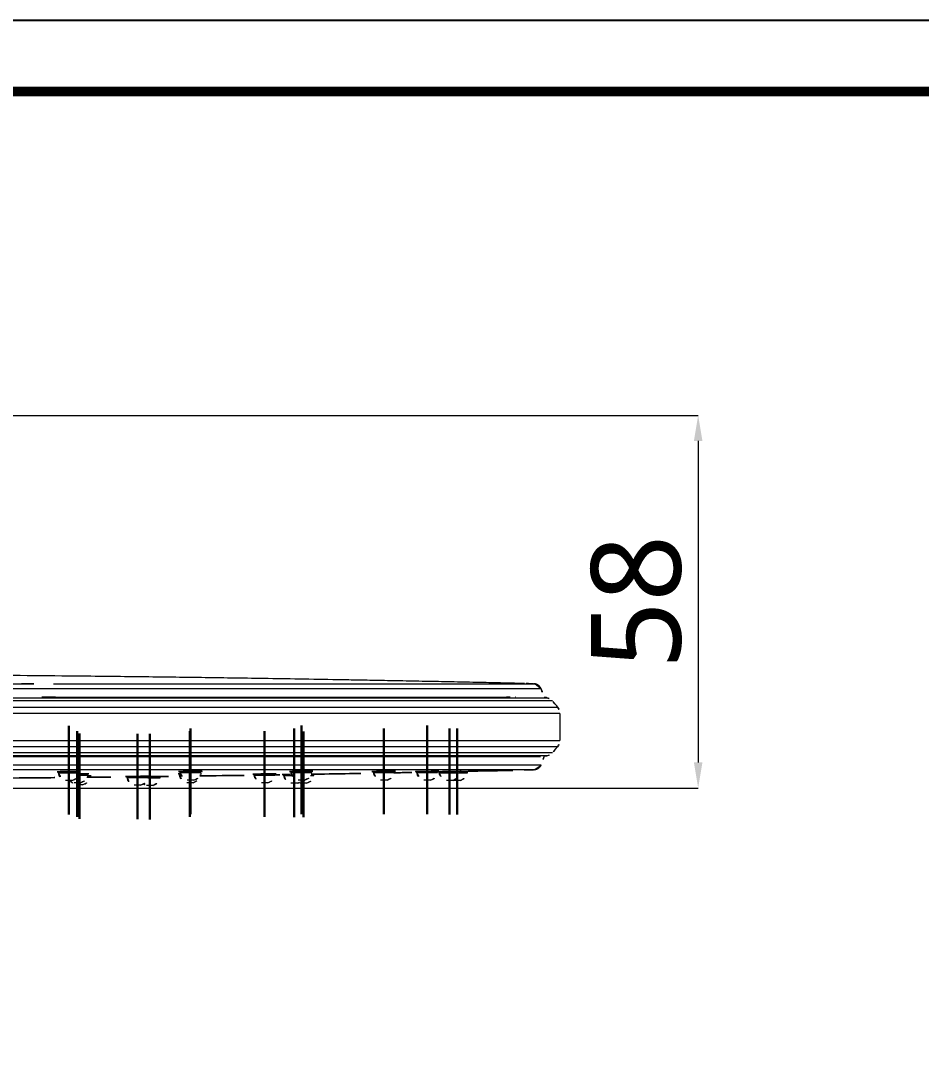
# Model space of a CAD drawing. Extents: x 16296660632 to 16296676033, y -37409619871 to -37409617369.
# Drawn here: x 16296675672.4 to 16296675813.1, y -37409617529.1 to -37409617369.3 of the extents above; entities that cross this region are included whole.
import ezdxf

# ---------------------------------------------------------------- set-up
doc = ezdxf.new("R2010")
doc.units = 0
doc.header["$LTSCALE"] = 10
doc.header["$MEASUREMENT"] = 0
doc.header["$PDMODE"] = 3
doc.header["$PDSIZE"] = -10
doc.linetypes.add('CENTER', pattern=[2, 1.25, -0.25, 0.25, -0.25])
doc.linetypes.add('CENTERX2', pattern=[4, 2.5, -0.5, 0.5, -0.5])
doc.layers.get('0').update_dxf_attribs({"linetype": 'CONTINUOUS'})
doc.layers.get('DEFPOINTS').update_dxf_attribs({"linetype": 'CONTINUOUS'})
doc.layers.add('1', color=7, linetype='CONTINUOUS')
doc.layers.add('중심선', color=1, linetype='CENTERX2')
doc.styles.add('Daelim Dimension', font='')
doc.styles.get('Daelim Dimension').set_extended_font_data('NanumGothic')
doc.dimstyles.new('DEFAULT', dxfattribs={"dimscale": 2, "dimtxt": 2, "dimasz": 2, "dimexe": 0, "dimexo": 2, "dimgap": 1, "dimtad": 1, "dimdec": 1, "dimzin": 9, "dimdsep": 46, "dimtxsty": 'Daelim Dimension', "dimcen": 0.5, "dimclrd": 252, "dimclre": 252, "dimclrt": 3, "dimadec": 1, "dimazin": 0, "dimtfac": 1, "dimtdec": 1, "dimtix": 1, "dimtmove": 0, "dimatfit": 3, "dimfxl": 1, "dimtolj": 1, "dimtzin": 1, "dimlwd": 9, "dimlwe": 9, "dimarcsym": 0})

# ---------------------------------------------------------------- blocks, each defined once
blk = doc.blocks.new('*D2')
at = {"color": 5, "lineweight": 9, "transparency": 16777216}
for p, q in [((16296675639.59455, -37409617430.91361), (16296675778.21593, -37409617430.91361)), ((16296675778.21593, -37409617434.91361), (16296675778.21593, -37409617485.05707)), ((16296675626.59455, -37409617489.05707), (16296675778.21593, -37409617489.05707))]:
    blk.add_line(p, q, dxfattribs=at)
at = {"color": 5, "transparency": 16777216}
for points in [[(16296675777.54926, -37409617434.91361), (16296675778.88259, -37409617434.91361), (16296675778.21593, -37409617430.91361)], [(16296675777.54926, -37409617485.05707), (16296675778.88259, -37409617485.05707), (16296675778.21593, -37409617489.05707)]]:
    blk.add_solid(points, dxfattribs=at)
at = {"layer": 'DEFPOINTS', "color": 0, "transparency": 16777216}
for p in [(16296675635.59455, -37409617430.91361), (16296675622.59455, -37409617489.05707), (16296675778.21593, -37409617489.05707)]:
    blk.add_point(p, dxfattribs=at)
at = {"color": 7, "transparency": 16777216, "insert": (16296675768.59504, -37409617459.98534), "char_height": 14, "attachment_point": 5, "rotation": 90, "style": 'Daelim Dimension'}
blk.add_mtext('\\A1;58', dxfattribs=at)

msp = doc.modelspace()

# ---------------------------------------------------------------- linework, layer by layer
at = {"ltscale": 0.5}
msp.add_lwpolyline([(16296675381.837231, -37409617846.30687), (16296676032.837231, -37409617846.30687), (16296676032.837231, -37409617369.30687), (16296675381.837231, -37409617369.30687)], close=True, dxfattribs=at)
at = {"color": 5, "linetype": 'ByBlock', "lineweight": 200, "const_width": 1.5}
msp.add_lwpolyline([(16296675392.30542, -37409617825.882156), (16296676022.30542, -37409617825.882156), (16296676022.30542, -37409617380.382156), (16296675392.30542, -37409617380.382156)], close=True, dxfattribs=at)
at = {"layer": '1', "color": 7, "linetype": 'Continuous', "lineweight": 18}
for p, q in [((16296675752.5422, -37409617472.78952), (16296675752.54468, -37409617472.789581)), ((16296675756.63628, -37409617477.425117), (16296675756.599291, -37409617481.664673)), ((16296675678.32412, -37409617486.514343), (16296675678.358049, -37409617486.706779)), ((16296675681.58901, -37409617486.706779), (16296675681.62549, -37409617486.499863)), ((16296675697.314131, -37409617486.469543), (16296675697.346979, -37409617486.655884)), ((16296675700.57794, -37409617486.655884), (16296675700.61455, -37409617486.448227)), ((16296675714.622419, -37409617486.461243), (16296675714.653469, -37409617486.637321)), ((16296675717.88442, -37409617486.637321), (16296675717.921579, -37409617486.426567)), ((16296675727.49819, -37409617486.469009), (16296675727.527361, -37409617486.634438)), ((16296675730.75831, -37409617486.634438), (16296675730.796101, -37409617486.420143)), ((16296675734.265711, -37409617486.499718), (16296675734.29344, -37409617486.656952)), ((16296675737.524389, -37409617486.656952), (16296675737.56262, -37409617486.440163)), ((16296675737.776489, -37409617486.518181), (16296675737.80323, -37409617486.66983)), ((16296675741.034189, -37409617486.66983), (16296675741.072531, -37409617486.452362)), ((16296675742.20957, -37409617486.672127), (16296675742.247721, -37409617486.455788)), ((16296675680.47353, -37409617487.902039), (16296675679.47353, -37409617487.902039)), ((16296675682.895479, -37409617487.052994), (16296675682.93198, -37409617486.845978)), ((16296675683.235849, -37409617487.384033), (16296675683.2721, -37409617487.178383)), ((16296675689.023149, -37409617487.263458), (16296675689.05275, -37409617487.43132)), ((16296675692.283701, -37409617487.43132), (16296675692.31996, -37409617487.225723)), ((16296675694.20986, -37409617487.461143), (16296675694.245609, -37409617487.258369)), ((16296675697.222771, -37409617486.854057), (16296675697.253839, -37409617487.030289)), ((16296675699.46246, -37409617487.851143), (16296675698.46246, -37409617487.851143)), ((16296675700.484791, -37409617487.030289), (16296675700.502701, -37409617486.928772)), ((16296675708.88072, -37409617486.888718), (16296675708.910101, -37409617487.055313)), ((16296675712.14105, -37409617487.055313), (16296675712.178329, -37409617486.843918)), ((16296675713.4963, -37409617486.942413), (16296675713.524469, -37409617487.102158)), ((16296675716.76894, -37409617487.832581), (16296675715.76894, -37409617487.832581)), ((16296675718.20974, -37409617487.11702), (16296675718.246691, -37409617486.90744)), ((16296675729.642839, -37409617487.829697), (16296675728.642839, -37409617487.829697)), ((16296675736.40892, -37409617487.852211), (16296675735.40892, -37409617487.852211)), ((16296675739.918711, -37409617487.865082), (16296675738.918711, -37409617487.865082)), ((16296675741.094101, -37409617487.867393), (16296675740.094101, -37409617487.867393)), ((16296675681.780001, -37409617488.248253), (16296675680.780001, -37409617488.248253)), ((16296675682.120371, -37409617488.579277), (16296675681.120371, -37409617488.579277)), ((16296675691.168221, -37409617488.626579), (16296675690.168221, -37409617488.626579)), ((16296675693.094379, -37409617488.656403), (16296675692.094379, -37409617488.656403)), ((16296675699.36932, -37409617488.225548), (16296675698.36932, -37409617488.225548)), ((16296675711.02557, -37409617488.250557), (16296675710.02557, -37409617488.250557)), ((16296675715.63994, -37409617488.297409), (16296675714.63994, -37409617488.297409)), ((16296675717.094259, -37409617488.312279), (16296675716.094259, -37409617488.312279))]:
    msp.add_line(p, q, dxfattribs=at)
at = {"layer": '1', "color": 7, "linetype": 'Continuous', "lineweight": 13}
for p, q in [((16296675678.358049, -37409617486.706779), (16296675681.58901, -37409617486.706779)), ((16296675681.48358, -37409617487.052994), (16296675682.895479, -37409617487.052994)), ((16296675682.7967, -37409617487.384033), (16296675683.235849, -37409617487.384033)), ((16296675689.05275, -37409617487.43132), (16296675692.283701, -37409617487.43132)), ((16296675692.27813, -37409617487.461143), (16296675694.20986, -37409617487.461143)), ((16296675697.253839, -37409617487.030289), (16296675697.46512, -37409617487.030289)), ((16296675697.346979, -37409617486.655884), (16296675700.57794, -37409617486.655884)), ((16296675700.459721, -37409617487.030289), (16296675700.484791, -37409617487.030289)), ((16296675708.910101, -37409617487.055313), (16296675712.14105, -37409617487.055313)), ((16296675713.524469, -37409617487.102158), (16296675714.817631, -37409617487.102158)), ((16296675714.653469, -37409617486.637321), (16296675717.88442, -37409617486.637321)), ((16296675717.71187, -37409617487.11702), (16296675718.20974, -37409617487.11702)), ((16296675727.527361, -37409617486.634438), (16296675730.75831, -37409617486.634438)), ((16296675734.29344, -37409617486.656952), (16296675737.524389, -37409617486.656952)), ((16296675737.80323, -37409617486.66983), (16296675741.034189, -37409617486.66983)), ((16296675741.03367, -37409617486.672127), (16296675742.20957, -37409617486.672127))]:
    msp.add_line(p, q, dxfattribs=at)
at = {"layer": '1', "color": 7, "linetype": 'Continuous', "lineweight": 18}
for centre, start, end in [((16296675679.83527, -37409617486.446312), 189.99981966, 256.04528578), ((16296675681.141741, -37409617486.792511), 227.70346349, 256.04528578), ((16296675681.4821, -37409617487.12355), 216.69069538, 256.04528578), ((16296675680.111799, -37409617486.446312), 283.95471422, 350.00018034), ((16296675681.41827, -37409617486.792511), 283.95471422, 350.00018034), ((16296675681.758631, -37409617487.12355), 283.95471422, 350.00018034), ((16296675690.529961, -37409617487.170853), 189.99981966, 256.04528578), ((16296675690.80649, -37409617487.170853), 283.95471422, 350.00018034), ((16296675692.732651, -37409617487.200668), 283.95471422, 350.00018034), ((16296675698.73105, -37409617486.769821), 189.99981966, 256.04528578), ((16296675698.82419, -37409617486.395409), 189.99981966, 256.04528578), ((16296675699.00758, -37409617486.769821), 283.95471422, 350.00018034), ((16296675699.100731, -37409617486.395409), 283.95471422, 350.00018034), ((16296675710.38731, -37409617486.794838), 189.99981966, 256.04528578), ((16296675710.663839, -37409617486.794838), 283.95471422, 350.00018034), ((16296675715.00168, -37409617486.841682), 189.99981966, 256.04528578), ((16296675716.13068, -37409617486.376846), 189.99981966, 256.04528578), ((16296675715.27821, -37409617486.841682), 283.95471422, 318.65440833), ((16296675716.407209, -37409617486.376846), 283.95471422, 350.00018034), ((16296675716.732519, -37409617486.856552), 283.95471422, 350.00018034), ((16296675729.00457, -37409617486.37397), 189.99981966, 256.04528578), ((16296675729.281099, -37409617486.37397), 283.95471422, 350.00018034), ((16296675735.770651, -37409617486.396477), 189.99981966, 256.04528578), ((16296675736.04718, -37409617486.396477), 283.95471422, 350.00018034), ((16296675739.280451, -37409617486.409363), 189.99981966, 256.04528578), ((16296675739.556971, -37409617486.409363), 283.95471422, 350.00018034), ((16296675740.45583, -37409617486.411659), 252.41787829, 256.04528578), ((16296675740.732361, -37409617486.411659), 283.95471422, 350.00018034), ((16296675692.45612, -37409617487.200668), 235.59900129, 256.04528578), ((16296675716.45599, -37409617486.856552), 246.15799137, 256.04528578)]:
    msp.add_arc(centre, 1.5, start, end, dxfattribs=at)
for centre, major_axis, start_param, end_param in [((16296675755.09934, -37409617481.651573), (0.181746, -1.488949), 0.7465098315, 1.4406018697), ((16296675754.325899, -37409617482.564598), (-0.10057, -1.496625), 0.2322457231, 0.9350695531)]:
    msp.add_ellipse(centre, major_axis=major_axis, ratio=1, start_param=start_param, end_param=end_param, dxfattribs=at)
for points, knots in [([(16296675751.11348, -37409617472.751404), (16296675750.41832, -37409617472.735497), (16296675748.827579, -37409617472.699547), (16296675746.13015, -37409617472.640839), (16296675742.85062, -37409617472.570717), (16296675739.10471, -37409617472.493202), (16296675735.14072, -37409617472.413803), (16296675731.20936, -37409617472.337837), (16296675727.522249, -37409617472.269089), (16296675724.20188, -37409617472.209221), (16296675720.14924, -37409617472.138382), (16296675715.3766, -37409617472.058601), (16296675709.90415, -37409617471.972656), (16296675704.853661, -37409617471.897888), (16296675700.113371, -37409617471.831757), (16296675695.40357, -37409617471.769859), (16296675690.52301, -37409617471.709747), (16296675685.346781, -37409617471.650543), (16296675678.900049, -37409617471.582809), (16296675671.10051, -37409617471.510513), (16296675661.9014, -37409617471.439659), (16296675653.126459, -37409617471.386528), (16296675647.43005, -37409617471.360733), (16296675644.9564, -37409617471.351173)], [0, 0, 0, 0, 0.0196482868, 0.044961322, 0.0762395292, 0.1123396413, 0.1508329184, 0.1882729429, 0.2234493889, 0.2550381188, 0.2821123924, 0.3379828825, 0.3899180545, 0.4367672464, 0.4807109951, 0.5238781214, 0.569864325, 0.6186320901, 0.670153014, 0.752040654, 0.8390341098, 0.9301011957, 1, 1, 1, 1]), ([(16296675752.416599, -37409617472.786636), (16296675752.401661, -37409617472.786247), (16296675752.26108, -37409617472.782661), (16296675752.04265, -37409617472.776543), (16296675751.727489, -37409617472.767708), (16296675751.415819, -37409617472.758949), (16296675751.20756, -37409617472.753616), (16296675751.11367, -37409617472.751404)], [0, 0, 0, 0, 0.0105708683, 0.1022738467, 0.305030659, 0.6040134629, 1, 1, 1, 1]), ([(16296675677.892771, -37409617474.900002), (16296675685.513969, -37409617474.896553), (16296675693.12855, -37409617474.900932), (16296675704.437559, -37409617474.901466), (16296675708.2117, -37409617474.901772), (16296675715.66226, -37409617474.902344), (16296675719.27103, -37409617474.901718), (16296675725.985451, -37409617474.902039), (16296675729.122219, -37409617474.90152), (16296675734.68623, -37409617474.901199), (16296675737.144251, -37409617474.902397), (16296675743.39135, -37409617474.901833), (16296675746.27161, -37409617474.902328), (16296675748.37624, -37409617474.901207)], [0, 0, 0, 0, 0.2475781387, 0.2475781387, 0.3729817823, 0.3729817823, 0.4983854258, 0.4983854258, 0.6237890694, 0.6237890694, 0.7491927129, 0.7491927129, 1, 1, 1, 1]), ([(16296675753.589041, -37409617484.208099), (16296675753.588989, -37409617484.207237), (16296675752.99964, -37409617484.209717), (16296675750.88316, -37409617484.204674), (16296675749.356701, -37409617484.206573), (16296675745.802919, -37409617484.20742), (16296675744.40711, -37409617484.207893), (16296675740.99387, -37409617484.20723), (16296675738.998489, -37409617484.203857), (16296675734.268681, -37409617484.209953), (16296675731.463461, -37409617484.211777), (16296675725.302031, -37409617484.210297), (16296675721.9522, -37409617484.208458), (16296675714.68512, -37409617484.205994), (16296675710.848669, -37409617484.206528), (16296675703.097059, -37409617484.207237), (16296675699.147289, -37409617484.207909), (16296675691.16238, -37409617484.206627), (16296675687.138769, -37409617484.210213), (16296675679.095881, -37409617484.21022), (16296675675.070181, -37409617484.205948), (16296675654.92309, -37409617484.211563), (16296675638.76618, -37409617484.207161), (16296675622.5945, -37409617484.207199)], [0, 0, 0, 0, 0.125, 0.125, 0.25, 0.25, 0.3125, 0.3125, 0.375, 0.375, 0.4375, 0.4375, 0.5, 0.5, 0.5625, 0.5625, 0.625, 0.625, 0.6875, 0.6875, 0.75, 0.75, 1, 1, 1, 1]), ([(16296675678.12447, -37409617486.533112), (16296675678.12381, -37409617486.529747), (16296675678.14101, -37409617486.526283), (16296675678.224091, -37409617486.518089), (16296675678.308001, -37409617486.513268), (16296675678.532841, -37409617486.504379), (16296675678.67687, -37409617486.500183), (16296675679.004271, -37409617486.492996), (16296675679.19215, -37409617486.489906), (16296675679.58511, -37409617486.485283), (16296675679.795601, -37409617486.483658), (16296675680.209761, -37409617486.482071), (16296675680.419149, -37409617486.482079), (16296675680.807859, -37409617486.483688), (16296675680.992559, -37409617486.485313), (16296675681.31209, -37409617486.489883), (16296675681.451321, -37409617486.492897), (16296675681.66568, -37409617486.499893), (16296675681.743759, -37409617486.503952), (16296675681.81286, -37409617486.510963), (16296675681.82612, -37409617486.513779), (16296675681.825621, -37409617486.51664)], [0, 0, 0, 0, 0.0765930588, 0.0765930588, 0.1837616907, 0.1837616907, 0.2909233798, 0.2909233798, 0.3980593945, 0.3980593945, 0.5051628818, 0.5051628818, 0.6122421705, 0.6122421705, 0.7193165175, 0.7193165175, 0.8264067507, 0.8264067507, 0.9335258109, 0.9335258109, 1, 1, 1, 1]), ([(16296675697.11404, -37409617486.485832), (16296675697.11347, -37409617486.483017), (16296675697.130569, -37409617486.480087), (16296675697.21323, -37409617486.473), (16296675697.297001, -37409617486.468727), (16296675697.52157, -37409617486.460693), (16296675697.66547, -37409617486.456787), (16296675697.99267, -37409617486.449898), (16296675698.18046, -37409617486.446823), (16296675698.57333, -37409617486.441872), (16296675698.78381, -37409617486.439949), (16296675699.198021, -37409617486.437477), (16296675699.407459, -37409617486.436913), (16296675699.796341, -37409617486.437157), (16296675699.981131, -37409617486.437981), (16296675700.30088, -37409617486.440857), (16296675700.440241, -37409617486.442963), (16296675700.65484, -37409617486.448128), (16296675700.733049, -37409617486.451271), (16296675700.802361, -37409617486.456871), (16296675700.81571, -37409617486.459183), (16296675700.81529, -37409617486.461548)], [0, 0, 0, 0, 0.0762140837, 0.0762140837, 0.183408907, 0.183408907, 0.2906023179, 0.2906023179, 0.39778076, 0.39778076, 0.5049379832, 0.5049379832, 0.6120778, 0.6120778, 0.7192116863, 0.7192116863, 0.8263529996, 0.8263529996, 0.9335110794, 0.9335110794, 1, 1, 1, 1]), ([(16296675714.42181, -37409617486.474541), (16296675714.42137, -37409617486.472458), (16296675714.438351, -37409617486.470177), (16296675714.52046, -37409617486.464447), (16296675714.60404, -37409617486.460793), (16296675714.828279, -37409617486.453522), (16296675714.972019, -37409617486.449806), (16296675715.29896, -37409617486.442841), (16296675715.48666, -37409617486.439484), (16296675715.879419, -37409617486.433594), (16296675716.08989, -37409617486.430969), (16296675716.50416, -37409617486.426781), (16296675716.713671, -37409617486.425163), (16296675717.10273, -37409617486.423119), (16296675717.287649, -37409617486.422661), (16296675717.60766, -37409617486.422951), (16296675717.74716, -37409617486.423691), (16296675717.962061, -37409617486.42627), (16296675718.040421, -37409617486.428139), (16296675718.109989, -37409617486.431877), (16296675718.12344, -37409617486.433502), (16296675718.123131, -37409617486.435257)], [0, 0, 0, 0, 0.0756916275, 0.0756916275, 0.1829253233, 0.1829253233, 0.2901663241, 0.2901663241, 0.3974065918, 0.3974065918, 0.5046389697, 0.5046389697, 0.6118603207, 0.6118603207, 0.7190723675, 0.7190723675, 0.8262803889, 0.8262803889, 0.9334908599, 0.9334908599, 1, 1, 1, 1]), ([(16296675727.2971, -37409617486.479599), (16296675727.296789, -37409617486.478203), (16296675727.31365, -37409617486.476532), (16296675727.39525, -37409617486.472023), (16296675727.47867, -37409617486.468887), (16296675727.702579, -37409617486.462242), (16296675727.84618, -37409617486.458618), (16296675728.172859, -37409617486.451393), (16296675728.36046, -37409617486.44767), (16296675728.753099, -37409617486.440666), (16296675728.963551, -37409617486.437271), (16296675729.377859, -37409617486.431252), (16296675729.58742, -37409617486.428543), (16296675729.976641, -37409617486.424156), (16296675730.16168, -37409617486.422417), (16296675730.48193, -37409617486.420143), (16296675730.621571, -37409617486.419563), (16296675730.83675, -37409617486.41964), (16296675730.91527, -37409617486.420288), (16296675730.985081, -37409617486.422256), (16296675730.99864, -37409617486.423264), (16296675730.99843, -37409617486.424438)], [0, 0, 0, 0, 0.0752122641, 0.0752122641, 0.1824821495, 0.1824821495, 0.289765075, 0.289765075, 0.3970585945, 0.3970585945, 0.5043559927, 0.5043559927, 0.6116493784, 0.6116493784, 0.7189327902, 0.7189327902, 0.8262042832, 0.8262042832, 0.9334665931, 0.9334665931, 1, 1, 1, 1]), ([(16296675734.06423, -37409617486.508041), (16296675734.064011, -37409617486.507179), (16296675734.08077, -37409617486.505997), (16296675734.16198, -37409617486.502502), (16296675734.24526, -37409617486.49984), (16296675734.46892, -37409617486.493752), (16296675734.612391, -37409617486.490242), (16296675734.938869, -37409617486.48288), (16296675735.12639, -37409617486.47892), (16296675735.518921, -37409617486.471107), (16296675735.729349, -37409617486.46714), (16296675736.143669, -37409617486.459732), (16296675736.35327, -37409617486.456192), (16296675736.74263, -37409617486.449997), (16296675736.92775, -37409617486.447273), (16296675737.248211, -37409617486.442993), (16296675737.38797, -37409617486.441383), (16296675737.60339, -37409617486.439484), (16296675737.68203, -37409617486.439171), (16296675737.75206, -37409617486.439758), (16296675737.76569, -37409617486.440247), (16296675737.76556, -37409617486.440971)], [0, 0, 0, 0, 0.0748379491, 0.0748379491, 0.1821355981, 0.1821355981, 0.2894481014, 0.2894481014, 0.3967788087, 0.3967788087, 0.5041233417, 0.5041233417, 0.6114716399, 0.6114716399, 0.7188121341, 0.7188121341, 0.826136431, 0.826136431, 0.9334428368, 0.9334428368, 1, 1, 1, 1]), ([(16296675737.57465, -37409617486.524437), (16296675737.574511, -37409617486.52404), (16296675737.5912, -37409617486.523293), (16296675737.67206, -37409617486.520714), (16296675737.75522, -37409617486.518494), (16296675737.97868, -37409617486.513046), (16296675738.122049, -37409617486.509758), (16296675738.44836, -37409617486.502548), (16296675738.635811, -37409617486.498543), (16296675739.02824, -37409617486.490356), (16296675739.23864, -37409617486.486076), (16296675739.65296, -37409617486.477837), (16296675739.862591, -37409617486.47377), (16296675740.25205, -37409617486.466393), (16296675740.437241, -37409617486.462982), (16296675740.75787, -37409617486.457291), (16296675740.89773, -37409617486.454933), (16296675741.113359, -37409617486.451569), (16296675741.19211, -37409617486.450523), (16296675741.26232, -37409617486.449997), (16296675741.27602, -37409617486.450073), (16296675741.275961, -37409617486.450417)], [0, 0, 0, 0, 0.0745003715, 0.0745003715, 0.1818276023, 0.1818276023, 0.2891682929, 0.2891682929, 0.3965304319, 0.3965304319, 0.5039127865, 0.5039127865, 0.6113054529, 0.6113054529, 0.7186940944, 0.7186940944, 0.8260660254, 0.8260660254, 0.9334155348, 0.9334155348, 1, 1, 1, 1]), ([(16296675741.06938, -37409617486.480148), (16296675741.124451, -37409617486.479012), (16296675741.17877, -37409617486.47789), (16296675741.426741, -37409617486.472771), (16296675741.612, -37409617486.468948), (16296675741.93277, -37409617486.462318), (16296675742.07272, -37409617486.459427), (16296675742.28854, -37409617486.454964), (16296675742.367399, -37409617486.453331), (16296675742.437771, -37409617486.451874), (16296675742.45155, -37409617486.451599), (16296675742.45154, -37409617486.451576)], [0, 0, 0, 0, 0.0701736959, 0.0701736959, 0.3270612421, 0.3270612421, 0.5839140887, 0.5839140887, 0.8407109724, 0.8407109724, 1, 1, 1, 1]), ([(16296675742.45174, -37409617486.451477), (16296675743.58222, -37409617486.427849), (16296675745.71072, -37409617486.382622), (16296675748.59997, -37409617486.319839), (16296675750.35874, -37409617486.280182), (16296675751.11949, -37409617486.26281)], [0, 0, 0, 0, 0.3912629964, 0.736689061, 1, 1, 1, 1]), ([(16296675751.11968, -37409617486.262802), (16296675751.21339, -37409617486.260582), (16296675751.420401, -37409617486.255287), (16296675751.735359, -37409617486.246437), (16296675752.04331, -37409617486.23777), (16296675752.279579, -37409617486.231209), (16296675752.436621, -37409617486.227203), (16296675752.46847, -37409617486.226387)], [0, 0, 0, 0, 0.3920925783, 0.6878882519, 0.8881680207, 0.9784912235, 1, 1, 1, 1]), ([(16296675752.538601, -37409617486.224823), (16296675752.53104, -37409617486.22496), (16296675752.521931, -37409617486.225121), (16296675752.5112, -37409617486.225288), (16296675752.51075, -37409617486.225304)], [0, 0, 0, 0, 0.9582845685, 1, 1, 1, 1]), ([(16296675670.416031, -37409617487.506508), (16296675672.835979, -37409617487.486649), (16296675675.60885, -37409617487.461983), (16296675678.381689, -37409617487.435188), (16296675678.734619, -37409617487.431747)], [0, 0, 0, 0, 0.8727196639, 1, 1, 1, 1]), ([(16296675681.5263, -37409617486.837227), (16296675681.6604, -37409617486.836647), (16296675681.792931, -37409617486.836357), (16296675682.11359, -37409617486.836304), (16296675682.29842, -37409617486.836906), (16296675682.618219, -37409617486.839363), (16296675682.75761, -37409617486.841209), (16296675682.97229, -37409617486.845863), (16296675683.050541, -37409617486.848732), (16296675683.119921, -37409617486.853882), (16296675683.133301, -37409617486.85601), (16296675683.13291, -37409617486.858223)], [0, 0, 0, 0, 0.1520171199, 0.1520171199, 0.386215252, 0.386215252, 0.6204235507, 0.6204235507, 0.8546646016, 0.8546646016, 1, 1, 1, 1]), ([(16296675682.85203, -37409617487.175903), (16296675682.989429, -37409617487.175972), (16296675683.109751, -37409617487.176422), (16296675683.31251, -37409617487.178123), (16296675683.390989, -37409617487.179497), (16296675683.460751, -37409617487.182312), (16296675683.474279, -37409617487.183548), (16296675683.474039, -37409617487.184891)], [0, 0, 0, 0, 0.3532883634, 0.3532883634, 0.7523988242, 0.7523988242, 1, 1, 1, 1]), ([(16296675683.205231, -37409617487.386223), (16296675683.9799, -37409617487.377991), (16296675685.92255, -37409617487.356903), (16296675687.865179, -37409617487.334633), (16296675689.033131, -37409617487.320831)], [0, 0, 0, 0, 0.3987730258, 1, 1, 1, 1]), ([(16296675688.82135, -37409617487.269989), (16296675688.82115, -37409617487.269218), (16296675688.8379, -37409617487.26825), (16296675688.91906, -37409617487.265503), (16296675689.00234, -37409617487.263489), (16296675689.226021, -37409617487.259064), (16296675689.369499, -37409617487.256569), (16296675689.696011, -37409617487.251457), (16296675689.883539, -37409617487.248779), (16296675690.27606, -37409617487.243591), (16296675690.486481, -37409617487.241013), (16296675690.900761, -37409617487.236328), (16296675691.11035, -37409617487.234154), (16296675691.49967, -37409617487.230469), (16296675691.684771, -37409617487.22892), (16296675692.00522, -37409617487.226662), (16296675692.144991, -37409617487.225906), (16296675692.360451, -37409617487.225304), (16296675692.439119, -37409617487.225433), (16296675692.50919, -37409617487.226341), (16296675692.52284, -37409617487.22686), (16296675692.52272, -37409617487.227524)], [0, 0, 0, 0, 0.0747826494, 0.0747826494, 0.1821055255, 0.1821055255, 0.2894350469, 0.2894350469, 0.3967705526, 0.3967705526, 0.5041087785, 0.5041087785, 0.6114454255, 0.6114454255, 0.718777026, 0.718777026, 0.8261023055, 0.8261023055, 0.9334226063, 0.9334226063, 1, 1, 1, 1]), ([(16296675692.30349, -37409617487.282028), (16296675692.407721, -37409617487.280746), (16296675692.51338, -37409617487.279457), (16296675692.82535, -37409617487.275642), (16296675693.034969, -37409617487.273079), (16296675693.424431, -37409617487.268333), (16296675693.60965, -37409617487.266083), (16296675693.93037, -37409617487.262192), (16296675694.070299, -37409617487.26049), (16296675694.28611, -37409617487.257881), (16296675694.364969, -37409617487.256927), (16296675694.43536, -37409617487.256073), (16296675694.449141, -37409617487.255913), (16296675694.449129, -37409617487.255913)], [0, 0, 0, 0, 0.0987214882, 0.0987214882, 0.2937953097, 0.2937953097, 0.488869154, 0.488869154, 0.683935291, 0.683935291, 0.8789893696, 0.8789893696, 1, 1, 1, 1]), ([(16296675697.022011, -37409617486.866524), (16296675697.021601, -37409617486.864594), (16296675697.038549, -37409617486.862457), (16296675697.120569, -37409617486.857101), (16296675697.20413, -37409617486.853668), (16296675697.34376, -37409617486.849411), (16296675697.373199, -37409617486.848557), (16296675697.404381, -37409617486.847717)], [0, 0, 0, 0, 0.3613939664, 0.3613939664, 0.8740567504, 0.8740567504, 1, 1, 1, 1]), ([(16296675700.429701, -37409617487.177727), (16296675700.967541, -37409617487.170403), (16296675703.159901, -37409617487.140182), (16296675705.981199, -37409617487.099693), (16296675708.26466, -37409617487.065826), (16296675708.89362, -37409617487.056396)], [0, 0, 0, 0, 0.1906338509, 0.7770656647, 1, 1, 1, 1]), ([(16296675700.540119, -37409617486.820793), (16296675700.60434, -37409617486.821861), (16296675700.652861, -37409617486.823196), (16296675700.71014, -37409617486.826088), (16296675700.723619, -37409617486.827606), (16296675700.72333, -37409617486.829262)], [0, 0, 0, 0, 0.5343984344, 0.5343984344, 1, 1, 1, 1]), ([(16296675708.67942, -37409617486.898071), (16296675708.679131, -37409617486.896851), (16296675708.695959, -37409617486.895393), (16296675708.777451, -37409617486.891411), (16296675708.86083, -37409617486.888634), (16296675709.084681, -37409617486.882683), (16296675709.228251, -37409617486.879417), (16296675709.55489, -37409617486.872879), (16296675709.74247, -37409617486.869507), (16296675710.13508, -37409617486.863113), (16296675710.34552, -37409617486.860008), (16296675710.759821, -37409617486.854477), (16296675710.969379, -37409617486.851967), (16296675711.358629, -37409617486.847893), (16296675711.54368, -37409617486.846268), (16296675711.863991, -37409617486.844093), (16296675712.00366, -37409617486.843513), (16296675712.21892, -37409617486.84346), (16296675712.29748, -37409617486.843987), (16296675712.367359, -37409617486.845703), (16296675712.380951, -37409617486.846558), (16296675712.38076, -37409617486.847603)], [0, 0, 0, 0, 0.0750980788, 0.0750980788, 0.1823830699, 0.1823830699, 0.2896790153, 0.2896790153, 0.3969837915, 0.3969837915, 0.504291603, 0.504291603, 0.6115956711, 0.6115956711, 0.7188910146, 0.7188910146, 0.8261762896, 0.8261762896, 0.9334542192, 0.9334542192, 1, 1, 1, 1]), ([(16296675712.14958, -37409617487.006302), (16296675712.31237, -37409617487.003723), (16296675712.763691, -37409617486.996552), (16296675713.215, -37409617486.989281), (16296675713.503519, -37409617486.984596)], [0, 0, 0, 0, 0.3607000844, 1, 1, 1, 1]), ([(16296675713.29447, -37409617486.948769), (16296675713.29431, -37409617486.948189), (16296675713.31102, -37409617486.947327), (16296675713.392019, -37409617486.944679), (16296675713.47525, -37409617486.942581), (16296675713.69882, -37409617486.93766), (16296675713.842251, -37409617486.934776), (16296675714.168659, -37409617486.928627), (16296675714.35615, -37409617486.925293), (16296675714.61425, -37409617486.920898), (16296675714.677521, -37409617486.919838), (16296675714.741659, -37409617486.918777)], [0, 0, 0, 0, 0.1733619719, 0.1733619719, 0.4226747614, 0.4226747614, 0.6720109303, 0.6720109303, 0.9213778046, 0.9213778046, 1, 1, 1, 1]), ([(16296675717.810499, -37409617486.914597), (16296675717.95447, -37409617486.912239), (16296675718.080441, -37409617486.910172), (16296675718.28735, -37409617486.906776), (16296675718.366211, -37409617486.905487), (16296675718.43659, -37409617486.904327), (16296675718.450371, -37409617486.904099), (16296675718.450359, -37409617486.904114)], [0, 0, 0, 0, 0.3615545375, 0.3615545375, 0.7555715948, 0.7555715948, 1, 1, 1, 1]), ([(16296675718.4505, -37409617486.903923), (16296675718.573589, -37409617486.901917), (16296675719.65324, -37409617486.884369), (16296675721.855631, -37409617486.8461), (16296675724.77626, -37409617486.794899), (16296675726.740311, -37409617486.759293), (16296675727.581619, -37409617486.743843)], [0, 0, 0, 0, 0.040439373, 0.354709566, 0.7235867813, 1, 1, 1, 1]), ([(16296675730.6947, -37409617486.685791), (16296675731.57707, -37409617486.669098), (16296675732.77426, -37409617486.646202), (16296675733.971439, -37409617486.623016), (16296675734.28627, -37409617486.616898)], [0, 0, 0, 0, 0.7370305217, 1, 1, 1, 1])]:
    msp.add_open_spline(points, degree=3, knots=knots, dxfattribs=at)
at = {"layer": '1', "color": 7, "linetype": 'Continuous', "lineweight": 13}
for points, knots in [([(16296675753.67753, -37409617473.580452), (16296675753.63497, -37409617473.579712), (16296675753.09594, -37409617473.578827), (16296675750.965851, -37409617473.578102), (16296675749.4415, -37409617473.576607), (16296675744.71862, -37409617473.576363), (16296675741.46117, -37409617473.577217), (16296675734.34601, -37409617473.573441), (16296675731.556919, -37409617473.573708), (16296675725.389111, -37409617473.573357), (16296675721.998581, -37409617473.573059), (16296675711.06551, -37409617473.571518), (16296675703.171869, -37409617473.570633), (16296675691.175119, -37409617473.570389), (16296675687.15679, -37409617473.566757), (16296675679.111191, -37409617473.566063), (16296675675.082609, -37409617473.569733), (16296675654.932751, -37409617473.564499), (16296675638.77606, -37409617473.565941), (16296675622.59458, -37409617473.564636)], [0, 0, 0, 0, 0.125, 0.125, 0.25, 0.25, 0.375, 0.375, 0.4375, 0.4375, 0.5, 0.5, 0.625, 0.625, 0.6875, 0.6875, 0.75, 0.75, 1, 1, 1, 1]), ([(16296675622.59461, -37409617472.775627), (16296675626.392969, -37409617472.775673), (16296675634.237141, -37409617472.775772), (16296675646.371519, -37409617472.776421), (16296675659.24493, -37409617472.777527), (16296675668.06115, -37409617472.778793), (16296675672.594549, -37409617472.779449)], [0, 0, 0, 0, 0.2276458797, 0.4701209631, 0.7275299073, 1, 1, 1, 1]), ([(16296675677.594549, -37409617472.780312), (16296675682.25783, -37409617472.781197), (16296675690.707239, -37409617472.782799), (16296675701.99435, -37409617472.785156), (16296675711.87845, -37409617472.787361), (16296675720.610559, -37409617472.788727), (16296675728.151421, -37409617472.789307), (16296675733.70668, -37409617472.789467), (16296675739.04361, -37409617472.78875), (16296675743.589621, -37409617472.786613), (16296675747.10721, -37409617472.785202), (16296675749.42215, -37409617472.783913), (16296675750.85261, -37409617472.783524), (16296675751.934389, -37409617472.784286), (16296675752.41214, -37409617472.787071), (16296675752.52005, -37409617472.789009), (16296675752.5422, -37409617472.78952)], [0, 0, 0, 0, 0.1047887081, 0.1898670006, 0.2556674438, 0.3333793561, 0.4023485048, 0.4618695355, 0.5104004416, 0.6058351042, 0.6926013493, 0.765193816, 0.8400823798, 0.8929896189, 0.9718383891, 1, 1, 1, 1]), ([(16296675622.59458, -37409617474.969513), (16296675638.696409, -37409617474.969559), (16296675654.800949, -37409617474.96962), (16296675678.81937, -37409617474.969704), (16296675686.831221, -37409617474.969727), (16296675698.77519, -37409617474.969757), (16296675702.765249, -37409617474.96978), (16296675710.685011, -37409617474.96981), (16296675714.644461, -37409617474.969833), (16296675722.047489, -37409617474.969849), (16296675725.58803, -37409617474.969856), (16296675731.97591, -37409617474.969887), (16296675734.80411, -37409617474.96991), (16296675742.147261, -37409617474.969948), (16296675745.474541, -37409617474.969978), (16296675750.33919, -37409617474.970032), (16296675751.83511, -37409617474.970047), (16296675753.98572, -37409617474.970123), (16296675754.567129, -37409617474.970139), (16296675754.5725, -37409617474.970169)], [0, 0, 0, 0, 0.25, 0.25, 0.375, 0.375, 0.4375, 0.4375, 0.5, 0.5, 0.5625, 0.5625, 0.625, 0.625, 0.75, 0.75, 0.875, 0.875, 1, 1, 1, 1]), ([(16296675755.47043, -37409617475.480186), (16296675755.46538, -37409617475.480148), (16296675754.8836, -37409617475.480621), (16296675752.73344, -37409617475.479782), (16296675751.19557, -37409617475.479317), (16296675747.57099, -37409617475.480408), (16296675746.147039, -37409617475.479187), (16296675742.69364, -37409617475.479477), (16296675740.64842, -37409617475.480499), (16296675735.81299, -37409617475.479538), (16296675733.012409, -37409617475.479134), (16296675726.687929, -37409617475.479523), (16296675723.192881, -37409617475.480003), (16296675715.79336, -37409617475.48027), (16296675711.89349, -37409617475.47998), (16296675703.963869, -37409617475.480614), (16296675699.918671, -37409617475.481049), (16296675691.8081, -37409617475.479889), (16296675687.759609, -37409617475.477432), (16296675679.64711, -37409617475.477272), (16296675675.583481, -37409617475.478493), (16296675655.24971, -37409617475.480888), (16296675638.915199, -37409617475.479424), (16296675622.5942, -37409617475.479538)], [0, 0, 0, 0, 0.125, 0.125, 0.25, 0.25, 0.3125, 0.3125, 0.375, 0.375, 0.4375, 0.4375, 0.5, 0.5, 0.5625, 0.5625, 0.625, 0.625, 0.6875, 0.6875, 0.75, 0.75, 1, 1, 1, 1]), ([(16296675622.595341, -37409617476.440918), (16296675630.762239, -37409617476.440666), (16296675638.94442, -37409617476.441177), (16296675655.28146, -37409617476.438423), (16296675663.43837, -37409617476.440338), (16296675675.65135, -37409617476.438606), (16296675679.71911, -37409617476.437317), (16296675687.848511, -37409617476.437286), (16296675691.90987, -37409617476.439629), (16296675700.06415, -37409617476.440598), (16296675704.13957, -37409617476.440071), (16296675712.149549, -37409617476.439247), (16296675716.102619, -37409617476.439438), (16296675723.61146, -37409617476.438957), (16296675727.162399, -37409617476.438393), (16296675733.5891, -37409617476.43782), (16296675736.436041, -37409617476.438118), (16296675741.34199, -37409617476.438904), (16296675743.41181, -37409617476.437813), (16296675746.90115, -37409617476.437317), (16296675748.337271, -37409617476.438408), (16296675751.989309, -37409617476.437042), (16296675753.53302, -37409617476.437309), (16296675755.691681, -37409617476.437752), (16296675756.276011, -37409617476.437103), (16296675756.28092, -37409617476.436951)], [0, 0, 0, 0, 0.125, 0.125, 0.25, 0.25, 0.3125, 0.3125, 0.375, 0.375, 0.4375, 0.4375, 0.5, 0.5, 0.5625, 0.5625, 0.625, 0.625, 0.6875, 0.6875, 0.75, 0.75, 0.875, 0.875, 1, 1, 1, 1]), ([(16296675756.63633, -37409617477.419601), (16296675756.63068, -37409617477.419769), (16296675756.03207, -37409617477.41993), (16296675753.816271, -37409617477.420273), (16296675752.234209, -37409617477.420433), (16296675747.31353, -37409617477.420761), (16296675743.930149, -37409617477.420929), (16296675734.307989, -37409617477.421257), (16296675727.90032, -37409617477.421417), (16296675713.34952, -37409617477.421753), (16296675705.274389, -37409617477.421921), (16296675693.035589, -37409617477.422157), (16296675688.91049, -37409617477.422249), (16296675680.643339, -37409617477.422417), (16296675676.510281, -37409617477.422501), (16296675655.819679, -37409617477.422913), (16296675639.20439, -37409617477.423248), (16296675622.594549, -37409617477.423576)], [0, 0, 0, 0, 0.125, 0.125, 0.25, 0.25, 0.375, 0.375, 0.5, 0.5, 0.625, 0.625, 0.6875, 0.6875, 0.75, 0.75, 1, 1, 1, 1]), ([(16296675622.594549, -37409617481.664673), (16296675639.203381, -37409617481.664673), (16296675655.81765, -37409617481.664673), (16296675676.50701, -37409617481.664673), (16296675680.639891, -37409617481.664673), (16296675688.9063, -37409617481.664673), (16296675693.030649, -37409617481.664673), (16296675701.187639, -37409617481.664673), (16296675705.221809, -37409617481.664673), (16296675713.119511, -37409617481.664673), (16296675716.972719, -37409617481.664673), (16296675724.24297, -37409617481.664673), (16296675727.674009, -37409617481.664673), (16296675733.904209, -37409617481.664673), (16296675736.68508, -37409617481.664673), (16296675741.493019, -37409617481.664673), (16296675743.543779, -37409617481.664673), (16296675747.05278, -37409617481.664673), (16296675748.50876, -37409617481.664673), (16296675752.19799, -37409617481.664673), (16296675753.77976, -37409617481.664673), (16296675755.995159, -37409617481.664673), (16296675756.593639, -37409617481.664673), (16296675756.599291, -37409617481.664673)], [0, 0, 0, 0, 0.2499999203, 0.2499999203, 0.3124999243, 0.3124999243, 0.3749999282, 0.3749999282, 0.4374999322, 0.4374999322, 0.4999999362, 0.4999999362, 0.5624999401, 0.5624999401, 0.6249999441, 0.6249999441, 0.6874999481, 0.6874999481, 0.749999952, 0.749999952, 0.87499996, 0.87499996, 1, 1, 1, 1]), ([(16296675756.24387, -37409617482.62114), (16296675756.239969, -37409617482.621117), (16296675755.652849, -37409617482.621048), (16296675753.471991, -37409617482.621223), (16296675751.910851, -37409617482.621773), (16296675748.288179, -37409617482.620819), (16296675746.851521, -37409617482.621788), (16296675743.353889, -37409617482.621536), (16296675741.278049, -37409617482.619942), (16296675736.42704, -37409617482.621986), (16296675733.5718, -37409617482.621201), (16296675727.16011, -37409617482.621117), (16296675723.68289, -37409617482.620888), (16296675716.138901, -37409617482.62133), (16296675712.1709, -37409617482.621078), (16296675704.20467, -37409617482.621208), (16296675700.15864, -37409617482.621162), (16296675687.97282, -37409617482.621529), (16296675679.79627, -37409617482.621727), (16296675663.483459, -37409617482.620209), (16296675655.307079, -37409617482.621193), (16296675638.958799, -37409617482.621078), (16296675630.77878, -37409617482.62114), (16296675622.594549, -37409617482.62114)], [0, 0, 0, 0, 0.1250001486, 0.1250001486, 0.2500001481, 0.2500001481, 0.3125001479, 0.3125001479, 0.3750001476, 0.3750001476, 0.4375001474, 0.4375001474, 0.5000001471, 0.5000001471, 0.5625001469, 0.5625001469, 0.6250001466, 0.6250001466, 0.7500001461, 0.7500001461, 0.8750001456, 0.8750001456, 1, 1, 1, 1]), ([(16296675754.5725, -37409617484.044182), (16296675754.554399, -37409617484.044144), (16296675754.51827, -37409617484.044037), (16296675754.241079, -37409617484.044022), (16296675753.809179, -37409617484.044083), (16296675752.80545, -37409617484.044357), (16296675750.733521, -37409617484.044807), (16296675745.79512, -37409617484.043861), (16296675738.18894, -37409617484.045448), (16296675728.23802, -37409617484.043861), (16296675719.57618, -37409617484.045113), (16296675710.20858, -37409617484.040863), (16296675700.678341, -37409617484.04435), (16296675690.99103, -37409617484.04335), (16296675681.25292, -37409617484.044327), (16296675671.49461, -37409617484.044693), (16296675661.730049, -37409617484.044228), (16296675650.327431, -37409617484.041031), (16296675639.42568, -37409617484.043114), (16296675629.63579, -37409617484.043983), (16296675624.74011, -37409617484.044121), (16296675622.594509, -37409617484.044182)], [0, 0, 0, 0, 0.0285859646, 0.0570657906, 0.0854677524, 0.1138176043, 0.1988190156, 0.2848744186, 0.3909053131, 0.4442692312, 0.4979930553, 0.5481186067, 0.5983778984, 0.6485646616, 0.6987503299, 0.7490069302, 0.7992017707, 0.8493802418, 0.9246877974, 0.9669935145, 1, 1, 1, 1]), ([(16296675622.59454, -37409617483.534157), (16296675630.768499, -37409617483.534157), (16296675638.938339, -37409617483.534103), (16296675655.26561, -37409617483.534218), (16296675663.43364, -37409617483.533234), (16296675679.722891, -37409617483.53476), (16296675687.897499, -37409617483.534554), (16296675700.015909, -37409617483.53418), (16296675704.03299, -37409617483.534233), (16296675711.925501, -37409617483.534103), (16296675715.846479, -37409617483.534363), (16296675723.27923, -37409617483.533913), (16296675726.70491, -37409617483.534142), (16296675733.023439, -37409617483.534218), (16296675735.83378, -37409617483.535019), (16296675740.617279, -37409617483.532959), (16296675742.669729, -37409617483.534576), (16296675746.133039, -37409617483.534828), (16296675747.558069, -37409617483.533836), (16296675751.15424, -37409617483.53479), (16296675752.70961, -37409617483.534241), (16296675754.88205, -37409617483.534073), (16296675755.46653, -37409617483.534142), (16296675755.47043, -37409617483.534157)], [0, 0, 0, 0, 0.1250000224, 0.1250000224, 0.2500001899, 0.2500001899, 0.3750003574, 0.3750003574, 0.4375004411, 0.4375004411, 0.5000005249, 0.5000005249, 0.5625006086, 0.5625006086, 0.6250006923, 0.6250006923, 0.6875007761, 0.6875007761, 0.7500008598, 0.7500008598, 0.8750010273, 0.8750010273, 1, 1, 1, 1]), ([(16296675752.510759, -37409617486.225304), (16296675752.446119, -37409617486.226318), (16296675752.11208, -37409617486.230309), (16296675751.04714, -37409617486.2313), (16296675749.096491, -37409617486.229958), (16296675746.178539, -37409617486.228287), (16296675741.933281, -37409617486.226753), (16296675735.924669, -37409617486.224564), (16296675727.566851, -37409617486.22448), (16296675718.74127, -37409617486.225327), (16296675710.71454, -37409617486.227379), (16296675701.91118, -37409617486.228653), (16296675691.52177, -37409617486.231262), (16296675677.96962, -37409617486.233963), (16296675662.066031, -37409617486.236389), (16296675643.02244, -37409617486.238159), (16296675629.373859, -37409617486.238426), (16296675622.59454, -37409617486.238564)], [0, 0, 0, 0, 0.0374711936, 0.1020147579, 0.1665303223, 0.2310213083, 0.2952567531, 0.3597965293, 0.4240599124, 0.4884329192, 0.5253600626, 0.5621514342, 0.6350193846, 0.6939185709, 0.7808752041, 0.891159632, 1, 1, 1, 1]), ([(16296675622.594549, -37409617485.449257), (16296675639.114059, -37409617485.447968), (16296675655.65699, -37409617485.446671), (16296675676.251089, -37409617485.445053), (16296675680.37146, -37409617485.444733), (16296675688.57535, -37409617485.444077), (16296675692.643499, -37409617485.443764), (16296675704.618389, -37409617485.442787), (16296675712.39912, -37409617485.442146), (16296675722.696871, -37409617485.441177), (16296675725.941931, -37409617485.440857), (16296675731.829069, -37409617485.440201), (16296675734.44474, -37409617485.43988), (16296675741.28842, -37409617485.438911), (16296675744.561781, -37409617485.438263), (16296675749.34865, -37409617485.436981), (16296675750.90958, -37409617485.436333), (16296675753.087971, -37409617485.435028), (16296675753.638849, -37409617485.434387), (16296675753.68248, -37409617485.433739)], [0, 0, 0, 0, 0.25, 0.25, 0.3125, 0.3125, 0.375, 0.375, 0.5, 0.5, 0.5625, 0.5625, 0.625, 0.625, 0.75, 0.75, 0.875, 0.875, 1, 1, 1, 1])]:
    msp.add_open_spline(points, degree=3, knots=knots, dxfattribs=at)
msp.add_open_spline([(16296675672.594549, -37409617472.779449), (16296675674.26152, -37409617472.779716), (16296675675.92824, -37409617472.780006), (16296675677.594549, -37409617472.780312)], degree=3, dxfattribs=at)
at = {"layer": '1', "color": 7, "linetype": 'Continuous', "lineweight": 18}
for points, degree in [([(16296675752.75639, -37409617472.807533), (16296675752.66708, -37409617472.792526), (16296675752.47426, -37409617472.789322)], 2), ([(16296675753.67984, -37409617473.579613), (16296675753.840231, -37409617474.020271), (16296675754.00062, -37409617474.46093), (16296675754.160999, -37409617474.901588)], 3), ([(16296675677.89455, -37409617474.901772), (16296675676.028259, -37409617474.901772), (16296675674.161249, -37409617474.901772), (16296675672.29455, -37409617474.901772)], 3), ([(16296675677.594469, -37409617474.901772), (16296675676.087521, -37409617474.901772), (16296675674.58004, -37409617474.901772), (16296675673.07214, -37409617474.901772)], 3), ([(16296675748.292339, -37409617474.901299), (16296675748.816, -37409617474.901093), (16296675749.29343, -37409617474.900909), (16296675749.72995, -37409617474.900864)], 3), ([(16296675748.376329, -37409617474.901443), (16296675748.839121, -37409617474.901443), (16296675749.265039, -37409617474.901443), (16296675749.65822, -37409617474.901443)], 3), ([(16296675749.72995, -37409617474.900864), (16296675749.68894, -37409617474.894157), (16296675749.647921, -37409617474.887451), (16296675749.606911, -37409617474.880753)], 3), ([(16296675754.16095, -37409617474.901573), (16296675754.566971, -37409617474.969254)], 1), ([(16296675754.566891, -37409617474.969681), (16296675754.90457, -37409617475.027138), (16296675755.23802, -37409617475.217247), (16296675755.45944, -37409617475.478363)], 3), ([(16296675756.28359, -37409617476.440086), (16296675755.46768, -37409617475.476952)], 1), ([(16296675756.280781, -37409617476.447929), (16296675756.50425, -37409617476.712601), (16296675756.636841, -37409617477.078644), (16296675756.634649, -37409617477.425079)], 3), ([(16296675756.24387, -37409617482.62114), (16296675755.47043, -37409617483.534157)], 1), ([(16296675754.166519, -37409617484.111214), (16296675754.00596, -37409617484.552353), (16296675753.8454, -37409617484.993477), (16296675753.684839, -37409617485.434608)], 3), ([(16296675754.16625, -37409617484.111893), (16296675754.5725, -37409617484.044182)], 1), ([(16296675737.542801, -37409617486.552383), (16296675737.622391, -37409617486.550758), (16296675737.701981, -37409617486.549149), (16296675737.78157, -37409617486.547523)], 3), ([(16296675694.44911, -37409617487.255463), (16296675695.408409, -37409617487.243607), (16296675696.36771, -37409617487.231468), (16296675697.327009, -37409617487.219017)], 3)]:
    msp.add_open_spline(points, degree=degree, dxfattribs=at)
for points, weights in [([(16296675752.749611, -37409617472.806389), (16296675753.44034, -37409617472.921577), (16296675753.67984, -37409617473.579613)], [0.963294915429, 0.847696652739, 1]), ([(16296675752.589609, -37409617486.22374), (16296675753.40564, -37409617486.201714), (16296675753.684851, -37409617485.434624)], [1, 0.826819395358, 0.999994791046])]:
    msp.add_rational_spline(points, weights, degree=2, dxfattribs=at)
at = {"layer": '중심선', "linetype": 'CENTER'}
for points, knots in [([(16296675679.97353, -37409617493.206779), (16296675679.97353, -37409617483.768433), (16296675679.97353, -37409617478.768433)], [0, 0, 0.6537000587, 1, 1]), ([(16296675681.280001, -37409617493.552994), (16296675681.280001, -37409617488.552994), (16296675681.280001, -37409617479.130081)], [0, 0, 0.3466707038, 1, 1]), ([(16296675681.620371, -37409617493.884033), (16296675681.620371, -37409617488.884033), (16296675681.620371, -37409617479.479141)], [0, 0, 0.3471045137, 1, 1]), ([(16296675690.668221, -37409617493.93132), (16296675690.668221, -37409617488.93132), (16296675690.668221, -37409617479.529182)], [0, 0, 0.3471705488, 1, 1]), ([(16296675692.594379, -37409617493.961143), (16296675692.594379, -37409617488.961143), (16296675692.594379, -37409617479.55999)], [0, 0, 0.3471944957, 1, 1]), ([(16296675698.86932, -37409617493.530289), (16296675698.86932, -37409617488.530289), (16296675698.86932, -37409617479.117798)], [0, 0, 0.3469213088, 1, 1]), ([(16296675698.96246, -37409617493.155884), (16296675698.96246, -37409617488.155884), (16296675698.96246, -37409617478.728691)], [0, 0, 0.3465677825, 1, 1]), ([(16296675710.525579, -37409617493.555313), (16296675710.525579, -37409617488.555313), (16296675710.525579, -37409617479.141609)], [0, 0, 0.3468922279, 1, 1]), ([(16296675715.13994, -37409617493.602158), (16296675715.13994, -37409617484.189377), (16296675715.13994, -37409617479.189377)], [0, 0, 0.6530856842, 1, 1]), ([(16296675716.26894, -37409617493.137321), (16296675716.26894, -37409617483.721733), (16296675716.26894, -37409617478.721733)], [0, 0, 0.6531533418, 1, 1]), ([(16296675716.594259, -37409617493.61702), (16296675716.594259, -37409617488.61702), (16296675716.594259, -37409617479.201363)], [0, 0, 0.3468450189, 1, 1]), ([(16296675729.142839, -37409617493.134438), (16296675729.142839, -37409617488.134438), (16296675729.142839, -37409617478.715103)], [0, 0, 0.3467566682, 1, 1]), ([(16296675735.90892, -37409617493.156952), (16296675735.90892, -37409617483.73407), (16296675735.90892, -37409617478.73407)], [0, 0, 0.6533287672, 1, 1]), ([(16296675739.418711, -37409617493.16983), (16296675739.418711, -37409617488.16983), (16296675739.418711, -37409617478.743362)], [0, 0, 0.3465851623, 1, 1]), ([(16296675740.594101, -37409617493.172127), (16296675740.594101, -37409617488.172127), (16296675740.594101, -37409617478.741913)], [0, 0, 0.3464948487, 1, 1])]:
    msp.add_open_spline(points, degree=1, knots=knots, dxfattribs=at)

# ---------------------------------------------------------------- dimensions: what is measured, and where the dimension line sits
dim = msp.add_linear_dim(base=(16296675778.215931, -37409617489.057068), p1=(16296675635.594549, -37409617430.913612), p2=(16296675622.594549, -37409617489.057068), angle=90, text='58', dimstyle='DEFAULT', override={"dimtxt": 7, "dimclrd": 5, "dimclre": 5, "dimclrt": 7})
dim.commit()
dim.dimension.update_dxf_attribs({"geometry": '*D2', "text_midpoint": (16296675768.595039, -37409617459.985336)})

doc.saveas('drawing.dxf')
